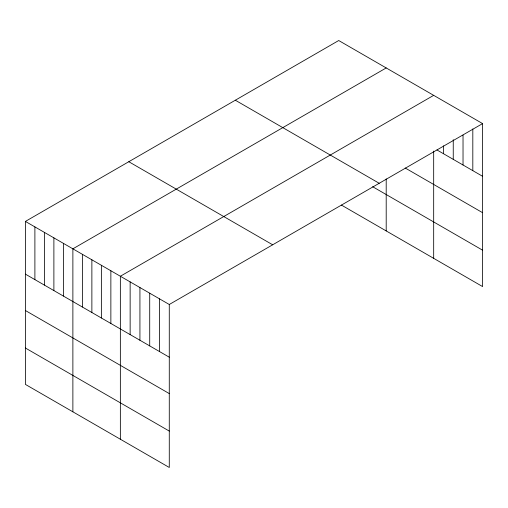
<?xml version="1.0" encoding="UTF-8"?>
<svg xmlns="http://www.w3.org/2000/svg" width="508" height="508" viewBox="0 0 508 508"><rect width="100%" height="100%" fill="white"/><g stroke="black" fill="none" stroke-linecap="round" stroke-linejoin="round"><path stroke-width="0.76" d="M25.4 221.418L169.278 304.489L169.278 467.474L25.4 384.404L25.4 221.418L338.722 40.526L482.6 123.596L482.6 286.582L341.433 205.08M386.201 67.939L72.879 248.831L72.879 411.817M433.68 95.352L120.358 276.244L120.358 439.23M169.278 304.489L482.6 123.596M436.944 149.943L482.6 176.301M405.194 168.002L482.6 212.693M235.325 100.222L379.203 183.286M372.637 186.703L482.6 250.19M128.797 161.722L272.675 244.792M25.4 274.13L169.278 357.194M25.4 310.521L169.278 393.586M25.4 348.012L169.278 431.082M472.815 128.956L472.815 170.65M463.029 135.109L463.029 165.005M453.25 139.687L453.25 159.353M443.465 145.84L443.465 153.708M433.68 151.092L433.68 258.337M386.201 178.911L386.201 230.924M159.493 298.837L159.493 351.549M149.714 293.192L149.714 345.897M139.929 287.541L139.929 340.252M130.143 281.896L130.143 334.601M110.865 270.764L110.865 323.469M101.371 265.278L101.371 317.989M91.872 259.798L91.872 312.503M82.379 254.311L82.379 307.022M63.386 243.351L63.386 296.056M53.886 237.865L53.886 290.576M44.393 232.385L44.393 285.09M34.893 226.905L34.893 279.61"/></g></svg>
